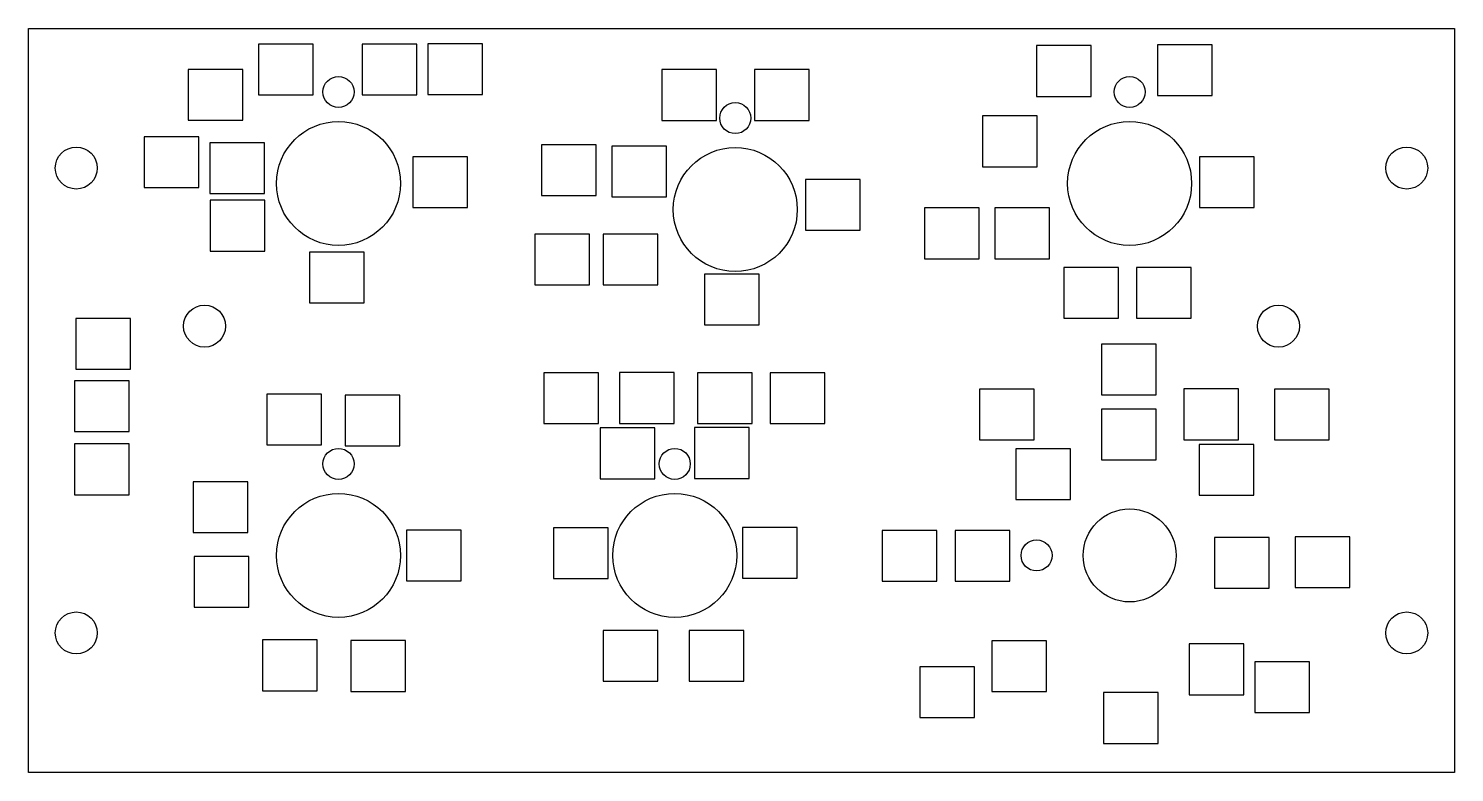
# Model space of a CAD drawing. Header units: millimetres. Extents: x 0 to 146, y 0 to 76.
import ezdxf

# ---------------------------------------------------------------- set-up
doc = ezdxf.new("R2010")
doc.units = ezdxf.units.MM

msp = doc.modelspace()

# ---------------------------------------------------------------- linework, layer by layer
at = {"color": 7, "linetype": 'Continuous', "lineweight": 25}
for p, q in [((0, 76.2), (146.05, 76.2)), ((0, 0), (0, 76.2)), ((146.05, 76.2), (146.05, 0)), ((23.57, 74.61), (23.57, 69.41)), ((29.17, 74.61), (23.57, 74.61)), ((29.17, 69.41), (29.17, 74.61)), ((34.18, 74.61), (34.18, 69.41)), ((39.78, 74.61), (34.18, 74.61)), ((39.78, 69.41), (39.78, 74.61)), ((40.9, 74.64), (40.9, 69.44)), ((46.5, 74.64), (40.9, 74.64)), ((46.5, 69.44), (46.5, 74.64)), ((115.62, 74.53), (115.62, 69.33)), ((121.22, 74.53), (115.62, 74.53)), ((121.22, 69.33), (121.22, 74.53)), ((103.24, 74.45), (103.24, 69.25)), ((108.84, 74.45), (103.24, 74.45)), ((108.84, 69.25), (108.84, 74.45)), ((16.34, 72.01), (16.34, 66.81)), ((21.94, 72.01), (16.34, 72.01)), ((21.94, 66.81), (21.94, 72.01)), ((64.85, 71.99), (64.85, 66.79)), ((70.45, 71.99), (64.85, 71.99)), ((70.45, 66.79), (70.45, 71.99)), ((74.37, 71.99), (74.37, 66.79)), ((79.97, 71.99), (74.37, 71.99)), ((79.97, 66.79), (79.97, 71.99)), ((23.57, 69.41), (29.17, 69.41)), ((34.18, 69.41), (39.78, 69.41)), ((40.9, 69.44), (46.5, 69.44)), ((103.24, 69.25), (108.84, 69.25)), ((115.62, 69.33), (121.22, 69.33)), ((97.7, 67.24), (97.7, 62.04)), ((103.3, 67.24), (97.7, 67.24)), ((103.3, 62.04), (103.3, 67.24)), ((16.34, 66.81), (21.94, 66.81)), ((64.85, 66.79), (70.45, 66.79)), ((74.37, 66.79), (79.97, 66.79)), ((11.84, 65.11), (11.84, 59.91)), ((17.44, 65.11), (11.84, 65.11)), ((17.44, 59.91), (17.44, 65.11)), ((18.58, 64.5), (18.58, 59.3)), ((24.18, 64.5), (18.58, 64.5)), ((24.18, 59.3), (24.18, 64.5)), ((52.55, 64.29), (52.55, 59.09)), ((58.15, 64.29), (52.55, 64.29)), ((58.15, 59.09), (58.15, 64.29)), ((39.37, 63.06), (39.37, 57.86)), ((44.97, 63.06), (39.37, 63.06)), ((44.97, 57.86), (44.97, 63.06)), ((59.74, 64.15), (59.74, 58.95)), ((65.34, 64.15), (59.74, 64.15)), ((65.34, 58.95), (65.34, 64.15)), ((119.92, 63.06), (119.92, 57.86)), ((125.52, 63.06), (119.92, 63.06)), ((125.52, 57.86), (125.52, 63.06)), ((97.7, 62.04), (103.3, 62.04)), ((11.84, 59.91), (17.44, 59.91)), ((79.58, 60.74), (79.58, 55.54)), ((85.18, 60.74), (79.58, 60.74)), ((85.18, 55.54), (85.18, 60.74)), ((18.58, 59.3), (24.18, 59.3)), ((18.62, 58.61), (18.62, 53.41)), ((24.22, 58.61), (18.62, 58.61)), ((24.22, 53.41), (24.22, 58.61)), ((52.55, 59.09), (58.15, 59.09)), ((59.74, 58.95), (65.34, 58.95)), ((39.37, 57.86), (44.97, 57.86)), ((91.78, 57.82), (91.78, 52.62)), ((97.38, 57.82), (91.78, 57.82)), ((97.38, 52.62), (97.38, 57.82)), ((98.96, 57.82), (98.96, 52.62)), ((104.56, 57.82), (98.96, 57.82)), ((104.56, 52.62), (104.56, 57.82)), ((119.92, 57.86), (125.52, 57.86)), ((79.58, 55.54), (85.18, 55.54)), ((51.87, 55.14), (51.87, 49.94)), ((57.47, 55.14), (51.87, 55.14)), ((57.47, 49.94), (57.47, 55.14)), ((58.87, 55.14), (58.87, 49.94)), ((64.47, 55.14), (58.87, 55.14)), ((64.47, 49.94), (64.47, 55.14)), ((18.62, 53.41), (24.22, 53.41)), ((28.78, 53.29), (28.78, 48.09)), ((34.38, 53.29), (28.78, 53.29)), ((34.38, 48.09), (34.38, 53.29)), ((91.78, 52.62), (97.38, 52.62)), ((98.96, 52.62), (104.56, 52.62)), ((106.04, 51.72), (106.04, 46.52)), ((111.64, 51.72), (106.04, 51.72)), ((111.64, 46.52), (111.64, 51.72)), ((113.49, 51.72), (113.49, 46.52)), ((119.09, 51.72), (113.49, 51.72)), ((119.09, 46.52), (119.09, 51.72)), ((51.87, 49.94), (57.47, 49.94)), ((58.87, 49.94), (64.47, 49.94)), ((69.25, 51.05), (69.25, 45.85)), ((74.85, 51.05), (69.25, 51.05)), ((74.85, 45.85), (74.85, 51.05)), ((28.78, 48.09), (34.38, 48.09)), ((4.84, 46.5), (4.84, 41.3)), ((10.44, 46.5), (4.84, 46.5)), ((10.44, 41.3), (10.44, 46.5)), ((69.25, 45.85), (74.85, 45.85)), ((106.04, 46.52), (111.64, 46.52)), ((113.49, 46.52), (119.09, 46.52)), ((109.91, 43.88), (109.91, 38.68)), ((115.51, 43.88), (109.91, 43.88)), ((115.51, 38.68), (115.51, 43.88)), ((4.84, 41.3), (10.44, 41.3)), ((52.77, 40.94), (52.77, 35.74)), ((58.37, 40.94), (52.77, 40.94)), ((58.37, 35.74), (58.37, 40.94)), ((60.52, 40.96), (60.52, 35.76)), ((66.12, 40.96), (60.52, 40.96)), ((66.12, 35.76), (66.12, 40.96)), ((68.53, 40.94), (68.53, 35.74)), ((74.13, 40.94), (68.53, 40.94)), ((74.13, 35.74), (74.13, 40.94)), ((75.96, 40.93), (75.96, 35.73)), ((81.56, 40.93), (75.96, 40.93)), ((81.56, 35.73), (81.56, 40.93)), ((4.72, 40.13), (4.72, 34.93)), ((10.32, 40.13), (4.72, 40.13)), ((10.32, 34.93), (10.32, 40.13)), ((24.4, 38.75), (24.4, 33.55)), ((30, 38.75), (24.4, 38.75)), ((30, 33.55), (30, 38.75)), ((32.44, 38.64), (32.44, 33.44)), ((38.04, 38.64), (32.44, 38.64)), ((38.04, 33.44), (38.04, 38.64)), ((97.4, 39.27), (97.4, 34.07)), ((103, 39.27), (97.4, 39.27)), ((103, 34.07), (103, 39.27)), ((109.91, 38.68), (115.51, 38.68)), ((118.33, 39.28), (118.33, 34.08)), ((123.93, 39.28), (118.33, 39.28)), ((123.93, 34.08), (123.93, 39.28)), ((127.6, 39.26), (127.6, 34.06)), ((133.2, 39.26), (127.6, 39.26)), ((133.2, 34.06), (133.2, 39.26)), ((109.89, 37.21), (109.89, 32.01)), ((115.49, 37.21), (109.89, 37.21)), ((115.49, 32.01), (115.49, 37.21)), ((52.77, 35.74), (58.37, 35.74)), ((58.55, 35.29), (58.55, 30.09)), ((64.15, 35.29), (58.55, 35.29)), ((60.52, 35.76), (66.12, 35.76)), ((64.15, 30.09), (64.15, 35.29)), ((68.22, 35.32), (68.22, 30.12)), ((73.82, 35.32), (68.22, 35.32)), ((68.53, 35.74), (74.13, 35.74)), ((73.82, 30.12), (73.82, 35.32)), ((75.96, 35.73), (81.56, 35.73)), ((4.72, 34.93), (10.32, 34.93)), ((4.72, 33.65), (4.72, 28.45)), ((10.32, 33.65), (4.72, 33.65)), ((10.32, 28.45), (10.32, 33.65)), ((97.4, 34.07), (103, 34.07)), ((118.33, 34.08), (123.93, 34.08)), ((119.9, 33.61), (119.9, 28.41)), ((125.5, 33.61), (119.9, 33.61)), ((125.5, 28.41), (125.5, 33.61)), ((127.6, 34.06), (133.2, 34.06)), ((24.4, 33.55), (30, 33.55)), ((32.44, 33.44), (38.04, 33.44)), ((101.11, 33.15), (101.11, 27.95)), ((106.71, 33.15), (101.11, 33.15)), ((106.71, 27.95), (106.71, 33.15)), ((109.89, 32.01), (115.49, 32.01)), ((16.85, 29.77), (16.85, 24.57)), ((22.45, 29.77), (16.85, 29.77)), ((22.45, 24.57), (22.45, 29.77)), ((58.55, 30.09), (64.15, 30.09)), ((68.22, 30.12), (73.82, 30.12)), ((4.72, 28.45), (10.32, 28.45)), ((101.11, 27.95), (106.71, 27.95)), ((119.9, 28.41), (125.5, 28.41)), ((53.78, 25.07), (53.78, 19.87)), ((59.38, 25.07), (53.78, 25.07)), ((59.38, 19.87), (59.38, 25.07)), ((73.13, 25.1), (73.13, 19.9)), ((78.73, 25.1), (73.13, 25.1)), ((78.73, 19.9), (78.73, 25.1)), ((16.85, 24.57), (22.45, 24.57)), ((38.7, 24.82), (38.7, 19.62)), ((44.3, 24.82), (38.7, 24.82)), ((44.3, 19.62), (44.3, 24.82)), ((87.44, 24.79), (87.44, 19.59)), ((93.04, 24.79), (87.44, 24.79)), ((93.04, 19.59), (93.04, 24.79)), ((94.9, 24.79), (94.9, 19.59)), ((100.5, 24.79), (94.9, 24.79)), ((100.5, 19.59), (100.5, 24.79)), ((121.47, 24.08), (121.47, 18.88)), ((127.07, 24.08), (121.47, 24.08)), ((127.07, 18.88), (127.07, 24.08)), ((129.73, 24.13), (129.73, 18.93)), ((135.33, 24.13), (129.73, 24.13)), ((135.33, 18.93), (135.33, 24.13)), ((16.95, 22.13), (16.95, 16.93)), ((22.55, 22.13), (16.95, 22.13)), ((22.55, 16.93), (22.55, 22.13)), ((38.7, 19.62), (44.3, 19.62)), ((53.78, 19.87), (59.38, 19.87)), ((73.13, 19.9), (78.73, 19.9)), ((87.44, 19.59), (93.04, 19.59)), ((94.9, 19.59), (100.5, 19.59)), ((121.47, 18.88), (127.07, 18.88)), ((129.73, 18.93), (135.33, 18.93)), ((16.95, 16.93), (22.55, 16.93)), ((23.98, 13.57), (23.98, 8.37)), ((29.58, 13.57), (23.98, 13.57)), ((29.58, 8.37), (29.58, 13.57)), ((33.02, 13.51), (33.02, 8.31)), ((38.62, 13.51), (33.02, 13.51)), ((38.62, 8.31), (38.62, 13.51)), ((58.87, 14.54), (58.87, 9.34)), ((64.47, 14.54), (58.87, 14.54)), ((64.47, 9.34), (64.47, 14.54)), ((67.65, 14.54), (67.65, 9.34)), ((73.25, 14.54), (67.65, 14.54)), ((73.25, 9.34), (73.25, 14.54)), ((98.68, 13.49), (98.68, 8.29)), ((104.28, 13.49), (98.68, 13.49)), ((104.28, 8.29), (104.28, 13.49)), ((118.88, 13.16), (118.88, 7.96)), ((124.48, 13.16), (118.88, 13.16)), ((124.48, 7.96), (124.48, 13.16)), ((91.3, 10.82), (91.3, 5.62)), ((96.9, 10.82), (91.3, 10.82)), ((96.9, 5.62), (96.9, 10.82)), ((125.6, 11.34), (125.6, 6.14)), ((131.2, 11.34), (125.6, 11.34)), ((131.2, 6.14), (131.2, 11.34)), ((58.87, 9.34), (64.47, 9.34)), ((67.65, 9.34), (73.25, 9.34)), ((23.98, 8.37), (29.58, 8.37)), ((33.02, 8.31), (38.62, 8.31)), ((98.68, 8.29), (104.28, 8.29)), ((110.1, 8.18), (110.1, 2.98)), ((115.7, 8.18), (110.1, 8.18)), ((115.7, 2.98), (115.7, 8.18)), ((118.88, 7.96), (124.48, 7.96)), ((125.6, 6.14), (131.2, 6.14)), ((91.3, 5.62), (96.9, 5.62)), ((110.1, 2.98), (115.7, 2.98)), ((146.05, 0), (0, 0))]:
    msp.add_line(p, q, dxfattribs=at)
for centre, radius in [((31.75, 69.7), 1.59), ((112.78, 69.7), 1.59), ((72.39, 67.03), 1.59), ((31.75, 60.33), 6.35), ((112.78, 60.33), 6.35), ((4.89, 61.91), 2.15), ((72.39, 57.66), 6.35), ((141.16, 61.91), 2.15), ((18.03, 45.72), 2.15), ((128.02, 45.72), 2.15), ((31.75, 31.6), 1.59), ((66.19, 31.6), 1.59), ((31.75, 22.23), 6.35), ((66.19, 22.23), 6.35), ((112.78, 22.23), 4.76), ((103.25, 22.23), 1.59), ((4.89, 14.29), 2.15), ((141.16, 14.29), 2.15)]:
    msp.add_circle(centre, radius, dxfattribs=at)

doc.saveas('drawing.dxf')
